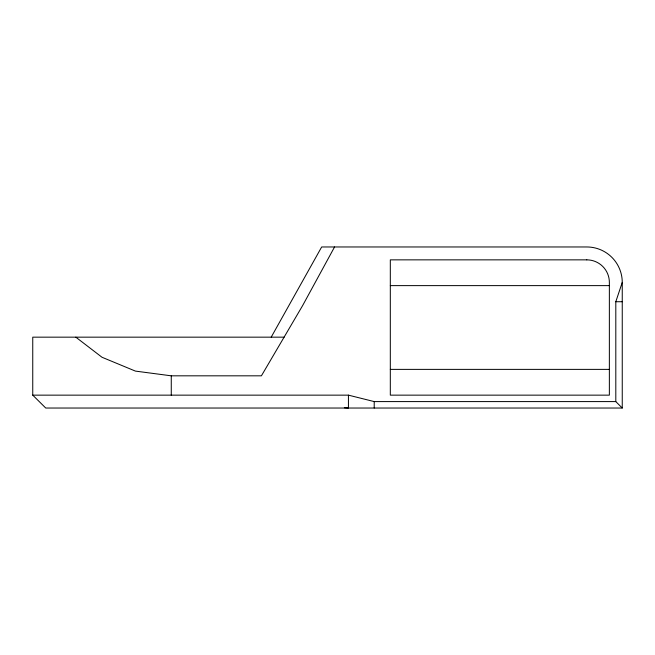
<?xml version="1.0" encoding="UTF-8"?>
<svg xmlns="http://www.w3.org/2000/svg" width="655" height="655" viewBox="0 0 655 655"><rect width="100%" height="100%" fill="white"/><g stroke="black" fill="none" stroke-linecap="round" stroke-linejoin="round"><path stroke-width="0.98" d="M622.25 282.403L622.25 408.032L615.806 401.589L615.806 301.726L622.25 282.403A35.435 35.435 0 0 0 586.814 246.968L321.671 246.968L271.203 337.161M334.558 246.968L302.626 305.582L261.41 375.823L171.266 375.823L135.413 371.098L102.008 357.262L75.816 337.161M390.315 285.621L609.363 285.621M615.806 301.726L622.25 301.726M284.131 337.161L32.75 337.161L32.75 395.145L45.744 408.032L622.25 408.032M390.315 369.379L609.363 369.379M32.75 395.145L348.435 395.145L374.21 401.589L615.806 401.589M344.366 407.738L348.435 408.032L348.435 395.145M374.21 401.589L374.21 408.032M171.266 375.823L171.266 395.145M586.814 259.855L390.315 259.855L390.315 395.145L609.363 395.145L609.363 282.403A22.548 22.548 0 0 0 586.814 259.855"/></g></svg>
